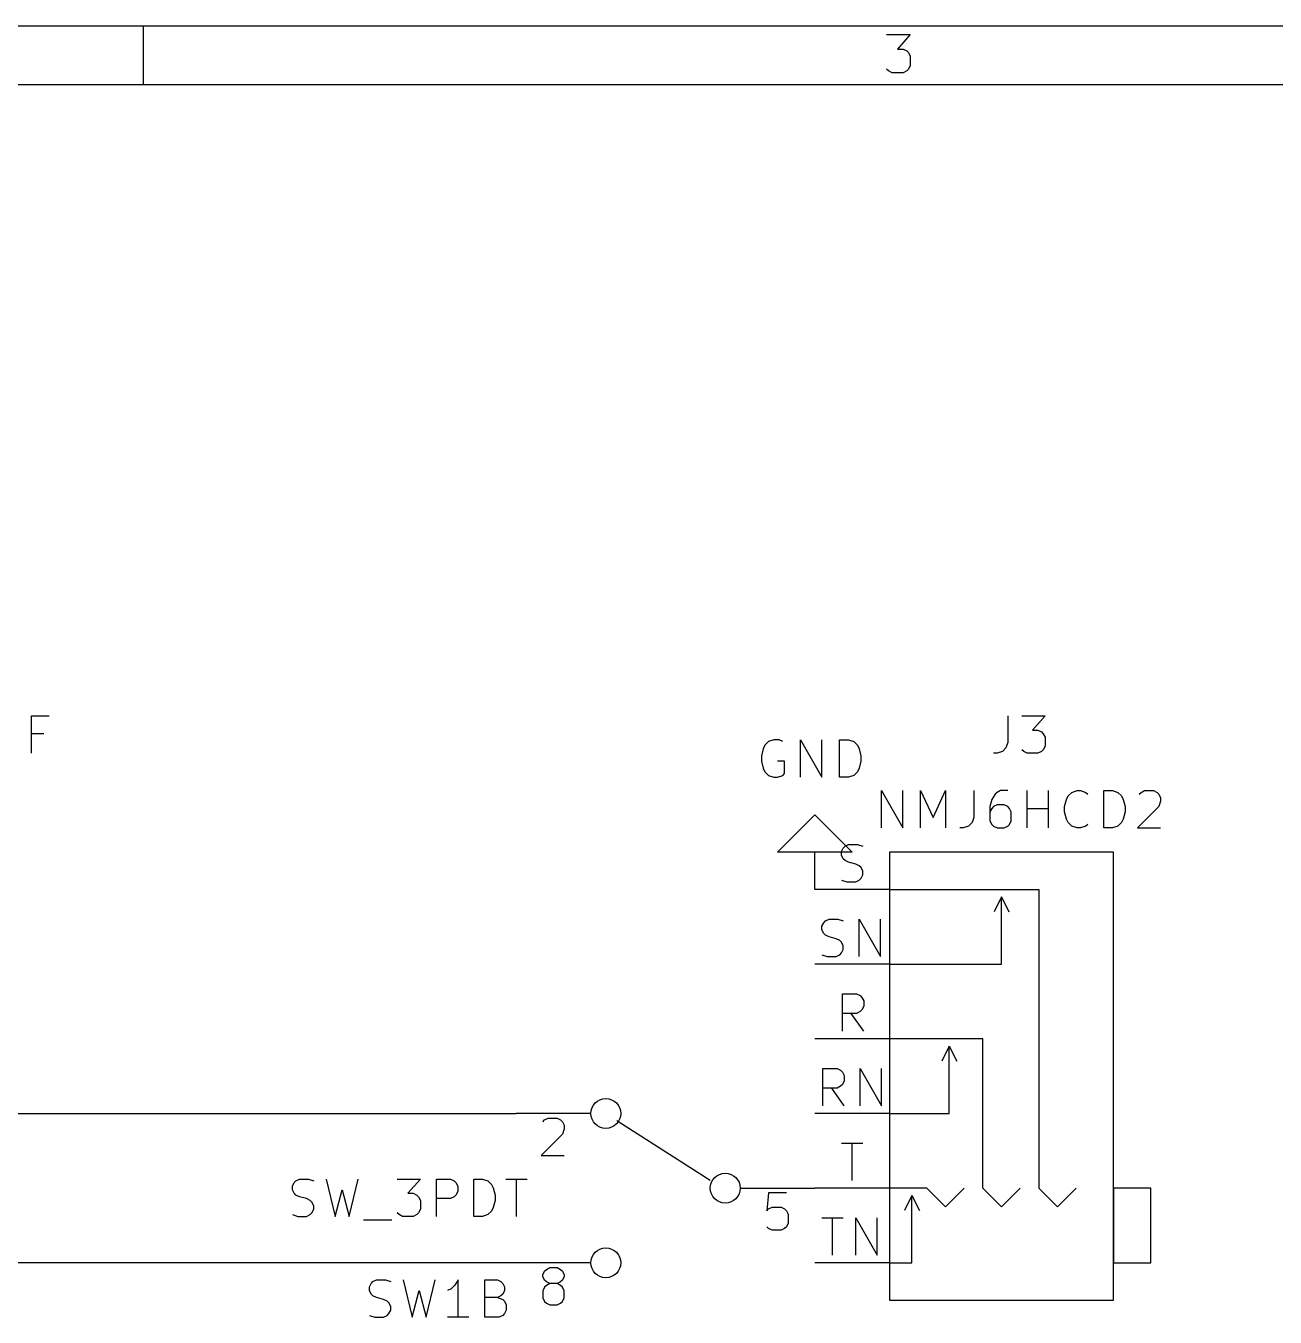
# Model space of a CAD drawing. Extents: x 0.4 to 11.3, y -7.9 to -0.4.
# Drawn here: x 4.173 to 5.847, y -2.123 to -0.394 of the extents above; entities that cross this region are included whole.
import ezdxf

# ---------------------------------------------------------------- set-up
doc = ezdxf.new("R2010")
doc.units = 0
doc.header["$MEASUREMENT"] = 0
for name, color, linetype in [('CYAN2', 4, 'CONTINUOUS'), ('GREEN3', 91, 'CONTINUOUS'), ('LYELLOW', 51, 'CONTINUOUS'), ('RED2', 1, 'CONTINUOUS'), ('RED3', 11, 'CONTINUOUS')]:
    doc.layers.add(name, color=color, linetype=linetype)

msp = doc.modelspace()

# ---------------------------------------------------------------- linework, layer by layer
at = {"layer": 'CYAN2', "linetype": 'CONTINUOUS'}
for p, q in [((4.18081, -1.3678), (4.18081, -1.3178)), ((4.18081, -1.3178), (4.20462, -1.3178)), ((5.48833, -1.3178), (5.48833, -1.35352)), ((5.48833, -1.3178), (5.48833, -1.35352)), ((5.50738, -1.3178), (5.53833, -1.3178)), ((5.50738, -1.3178), (5.53833, -1.3178)), ((5.53833, -1.3178), (5.52166, -1.33685)), ((5.53833, -1.3178), (5.52166, -1.33685)), ((4.19748, -1.34161), (4.18081, -1.34161)), ((5.52166, -1.33685), (5.52881, -1.33685)), ((5.52166, -1.33685), (5.52881, -1.33685)), ((5.52881, -1.33685), (5.53357, -1.33923)), ((5.52881, -1.33685), (5.53357, -1.33923)), ((5.53357, -1.33923), (5.53595, -1.34161)), ((5.53357, -1.33923), (5.53595, -1.34161)), ((5.53595, -1.34161), (5.53833, -1.34637)), ((5.53595, -1.34161), (5.53833, -1.34637)), ((5.53833, -1.34637), (5.53833, -1.35828)), ((5.53833, -1.34637), (5.53833, -1.35828)), ((5.16071, -1.36171), (5.15833, -1.37123)), ((5.16071, -1.36171), (5.15833, -1.37123)), ((5.16309, -1.35695), (5.16071, -1.36171)), ((5.16309, -1.35695), (5.16071, -1.36171)), ((5.16785, -1.35219), (5.16309, -1.35695)), ((5.16785, -1.35219), (5.16309, -1.35695)), ((5.175, -1.3498), (5.16785, -1.35219)), ((5.175, -1.3498), (5.16785, -1.35219)), ((5.18214, -1.3498), (5.175, -1.3498)), ((5.18214, -1.3498), (5.175, -1.3498)), ((5.1869, -1.35219), (5.18214, -1.3498)), ((5.1869, -1.35219), (5.18214, -1.3498)), ((5.21071, -1.3998), (5.21071, -1.3498)), ((5.21071, -1.3498), (5.23928, -1.3998)), ((5.21071, -1.3998), (5.21071, -1.3498)), ((5.21071, -1.3498), (5.23928, -1.3998)), ((5.23928, -1.3998), (5.23928, -1.3498)), ((5.23928, -1.3998), (5.23928, -1.3498)), ((5.26309, -1.3998), (5.26309, -1.3498)), ((5.26309, -1.3498), (5.275, -1.3498)), ((5.26309, -1.3998), (5.26309, -1.3498)), ((5.26309, -1.3498), (5.275, -1.3498)), ((5.275, -1.3498), (5.28214, -1.35219)), ((5.275, -1.3498), (5.28214, -1.35219)), ((5.28214, -1.35219), (5.2869, -1.35695)), ((5.28214, -1.35219), (5.2869, -1.35695)), ((5.2869, -1.35695), (5.28928, -1.36171)), ((5.2869, -1.35695), (5.28928, -1.36171)), ((5.28928, -1.36171), (5.29166, -1.37123)), ((5.28928, -1.36171), (5.29166, -1.37123)), ((5.48119, -1.36543), (5.47404, -1.3678)), ((5.48119, -1.36543), (5.47404, -1.3678)), ((5.48595, -1.36066), (5.48119, -1.36543)), ((5.48595, -1.36066), (5.48119, -1.36543)), ((5.48833, -1.35352), (5.48595, -1.36066)), ((5.48833, -1.35352), (5.48595, -1.36066)), ((5.50976, -1.36543), (5.50738, -1.36304)), ((5.50976, -1.36543), (5.50738, -1.36304)), ((5.51452, -1.3678), (5.50976, -1.36543)), ((5.51452, -1.3678), (5.50976, -1.36543)), ((5.53357, -1.36543), (5.52881, -1.3678)), ((5.53357, -1.36543), (5.52881, -1.3678)), ((5.53595, -1.36304), (5.53357, -1.36543)), ((5.53595, -1.36304), (5.53357, -1.36543)), ((5.53833, -1.35828), (5.53595, -1.36304)), ((5.53833, -1.35828), (5.53595, -1.36304)), ((5.15833, -1.37123), (5.15833, -1.37837)), ((5.15833, -1.37123), (5.15833, -1.37837)), ((5.15833, -1.37837), (5.16071, -1.3879)), ((5.15833, -1.37837), (5.16071, -1.3879)), ((5.18928, -1.37837), (5.17976, -1.37837)), ((5.18928, -1.37837), (5.17976, -1.37837)), ((5.18928, -1.39504), (5.18928, -1.37837)), ((5.18928, -1.39504), (5.18928, -1.37837)), ((5.29166, -1.37837), (5.28928, -1.3879)), ((5.29166, -1.37837), (5.28928, -1.3879)), ((5.29166, -1.37123), (5.29166, -1.37837)), ((5.29166, -1.37123), (5.29166, -1.37837)), ((5.47404, -1.3678), (5.46928, -1.3678)), ((5.47404, -1.3678), (5.46928, -1.3678)), ((5.52881, -1.3678), (5.51452, -1.3678)), ((5.52881, -1.3678), (5.51452, -1.3678)), ((5.16071, -1.3879), (5.16309, -1.39266)), ((5.16071, -1.3879), (5.16309, -1.39266)), ((5.16309, -1.39266), (5.16785, -1.39743)), ((5.16309, -1.39266), (5.16785, -1.39743)), ((5.16785, -1.39743), (5.175, -1.3998)), ((5.16785, -1.39743), (5.175, -1.3998)), ((5.175, -1.3998), (5.17976, -1.3998)), ((5.175, -1.3998), (5.17976, -1.3998)), ((5.17976, -1.3998), (5.1869, -1.39743)), ((5.17976, -1.3998), (5.1869, -1.39743)), ((5.1869, -1.39743), (5.18928, -1.39504)), ((5.1869, -1.39743), (5.18928, -1.39504)), ((5.275, -1.3998), (5.26309, -1.3998)), ((5.275, -1.3998), (5.26309, -1.3998)), ((5.28214, -1.39743), (5.275, -1.3998)), ((5.28214, -1.39743), (5.275, -1.3998)), ((5.2869, -1.39266), (5.28214, -1.39743)), ((5.2869, -1.39266), (5.28214, -1.39743)), ((5.28928, -1.3879), (5.2869, -1.39266)), ((5.28928, -1.3879), (5.2869, -1.39266)), ((5.31928, -1.4678), (5.31928, -1.4178)), ((5.31928, -1.4178), (5.34785, -1.4678)), ((5.31928, -1.4678), (5.31928, -1.4178)), ((5.31928, -1.4178), (5.34785, -1.4678)), ((5.34785, -1.4678), (5.34785, -1.4178)), ((5.34785, -1.4678), (5.34785, -1.4178)), ((5.37167, -1.4678), (5.37167, -1.4178)), ((5.37167, -1.4178), (5.38833, -1.45352)), ((5.37167, -1.4678), (5.37167, -1.4178)), ((5.37167, -1.4178), (5.38833, -1.45352)), ((5.38833, -1.45352), (5.405, -1.4178)), ((5.38833, -1.45352), (5.405, -1.4178)), ((5.405, -1.4178), (5.405, -1.4678)), ((5.405, -1.4178), (5.405, -1.4678)), ((5.44309, -1.4178), (5.44309, -1.45352)), ((5.44309, -1.4178), (5.44309, -1.45352)), ((5.47881, -1.4178), (5.47405, -1.42019)), ((5.47881, -1.4178), (5.47405, -1.42019)), ((5.48833, -1.4178), (5.47881, -1.4178)), ((5.48833, -1.4178), (5.47881, -1.4178)), ((5.51452, -1.4678), (5.51452, -1.4178)), ((5.51452, -1.4678), (5.51452, -1.4178)), ((5.54309, -1.4678), (5.54309, -1.4178)), ((5.54309, -1.4678), (5.54309, -1.4178)), ((5.57405, -1.42019), (5.58119, -1.4178)), ((5.57405, -1.42019), (5.58119, -1.4178)), ((5.58119, -1.4178), (5.58595, -1.4178)), ((5.58119, -1.4178), (5.58595, -1.4178)), ((5.58595, -1.4178), (5.59309, -1.42019)), ((5.58595, -1.4178), (5.59309, -1.42019)), ((5.6169, -1.4678), (5.6169, -1.4178)), ((5.6169, -1.4178), (5.62881, -1.4178)), ((5.6169, -1.4678), (5.6169, -1.4178)), ((5.6169, -1.4178), (5.62881, -1.4178)), ((5.62881, -1.4178), (5.63595, -1.42019)), ((5.62881, -1.4178), (5.63595, -1.42019)), ((5.6669, -1.42019), (5.67167, -1.4178)), ((5.6669, -1.42019), (5.67167, -1.4178)), ((5.67167, -1.4178), (5.68357, -1.4178)), ((5.67167, -1.4178), (5.68357, -1.4178)), ((5.68357, -1.4178), (5.68833, -1.42019)), ((5.68357, -1.4178), (5.68833, -1.42019)), ((5.4669, -1.42971), (5.46452, -1.43923)), ((5.4669, -1.42971), (5.46452, -1.43923)), ((5.47167, -1.42257), (5.4669, -1.42971)), ((5.47167, -1.42257), (5.4669, -1.42971)), ((5.47405, -1.42019), (5.47167, -1.42257)), ((5.47405, -1.42019), (5.47167, -1.42257)), ((5.56452, -1.43923), (5.5669, -1.42971)), ((5.56452, -1.43923), (5.5669, -1.42971)), ((5.5669, -1.42971), (5.56928, -1.42495)), ((5.5669, -1.42971), (5.56928, -1.42495)), ((5.56928, -1.42495), (5.57405, -1.42019)), ((5.56928, -1.42495), (5.57405, -1.42019)), ((5.59309, -1.42019), (5.59547, -1.42257)), ((5.59309, -1.42019), (5.59547, -1.42257)), ((5.63595, -1.42019), (5.64071, -1.42495)), ((5.63595, -1.42019), (5.64071, -1.42495)), ((5.64071, -1.42495), (5.64309, -1.42971)), ((5.64071, -1.42495), (5.64309, -1.42971)), ((5.64309, -1.42971), (5.64547, -1.43923)), ((5.64309, -1.42971), (5.64547, -1.43923)), ((5.66452, -1.42257), (5.6669, -1.42019)), ((5.66452, -1.42257), (5.6669, -1.42019)), ((5.68833, -1.42019), (5.69071, -1.42257)), ((5.68833, -1.42019), (5.69071, -1.42257)), ((5.69071, -1.42257), (5.69309, -1.42733)), ((5.69071, -1.42257), (5.69309, -1.42733)), ((5.69309, -1.43209), (5.69071, -1.43923)), ((5.69309, -1.43209), (5.69071, -1.43923)), ((5.69309, -1.42733), (5.69309, -1.43209)), ((5.69309, -1.42733), (5.69309, -1.43209)), ((5.46452, -1.43923), (5.46452, -1.45828)), ((5.46452, -1.43923), (5.46452, -1.45828)), ((5.4669, -1.44161), (5.46452, -1.44637)), ((5.4669, -1.44161), (5.46452, -1.44637)), ((5.46928, -1.43923), (5.4669, -1.44161)), ((5.46928, -1.43923), (5.4669, -1.44161)), ((5.47405, -1.43685), (5.46928, -1.43923)), ((5.47405, -1.43685), (5.46928, -1.43923)), ((5.48357, -1.43685), (5.47405, -1.43685)), ((5.48357, -1.43685), (5.47405, -1.43685)), ((5.48833, -1.43923), (5.48357, -1.43685)), ((5.48833, -1.43923), (5.48357, -1.43685)), ((5.49071, -1.44161), (5.48833, -1.43923)), ((5.49071, -1.44161), (5.48833, -1.43923)), ((5.49309, -1.44637), (5.49071, -1.44161)), ((5.49309, -1.44637), (5.49071, -1.44161)), ((5.49309, -1.45828), (5.49309, -1.44637)), ((5.49309, -1.45828), (5.49309, -1.44637)), ((5.51452, -1.44161), (5.54309, -1.44161)), ((5.51452, -1.44161), (5.54309, -1.44161)), ((5.56452, -1.44637), (5.56452, -1.43923)), ((5.56452, -1.44637), (5.56452, -1.43923)), ((5.5669, -1.4559), (5.56452, -1.44637)), ((5.5669, -1.4559), (5.56452, -1.44637)), ((5.64547, -1.44637), (5.64309, -1.4559)), ((5.64547, -1.44637), (5.64309, -1.4559)), ((5.64547, -1.43923), (5.64547, -1.44637)), ((5.64547, -1.43923), (5.64547, -1.44637)), ((5.69071, -1.43923), (5.66214, -1.4678)), ((5.69071, -1.43923), (5.66214, -1.4678)), ((5.42881, -1.4678), (5.42405, -1.4678)), ((5.42881, -1.4678), (5.42405, -1.4678)), ((5.43595, -1.46543), (5.42881, -1.4678)), ((5.43595, -1.46543), (5.42881, -1.4678)), ((5.44071, -1.46066), (5.43595, -1.46543)), ((5.44071, -1.46066), (5.43595, -1.46543)), ((5.44309, -1.45352), (5.44071, -1.46066)), ((5.44309, -1.45352), (5.44071, -1.46066)), ((5.46452, -1.45828), (5.4669, -1.46304)), ((5.46452, -1.45828), (5.4669, -1.46304)), ((5.4669, -1.46304), (5.46928, -1.46543)), ((5.4669, -1.46304), (5.46928, -1.46543)), ((5.46928, -1.46543), (5.47405, -1.4678)), ((5.46928, -1.46543), (5.47405, -1.4678)), ((5.47405, -1.4678), (5.48357, -1.4678)), ((5.47405, -1.4678), (5.48357, -1.4678)), ((5.48357, -1.4678), (5.48833, -1.46543)), ((5.48357, -1.4678), (5.48833, -1.46543)), ((5.48833, -1.46543), (5.49071, -1.46304)), ((5.48833, -1.46543), (5.49071, -1.46304)), ((5.49071, -1.46304), (5.49309, -1.45828)), ((5.49071, -1.46304), (5.49309, -1.45828)), ((5.56928, -1.46066), (5.5669, -1.4559)), ((5.56928, -1.46066), (5.5669, -1.4559)), ((5.57405, -1.46543), (5.56928, -1.46066)), ((5.57405, -1.46543), (5.56928, -1.46066)), ((5.58119, -1.4678), (5.57405, -1.46543)), ((5.58119, -1.4678), (5.57405, -1.46543)), ((5.58595, -1.4678), (5.58119, -1.4678)), ((5.58595, -1.4678), (5.58119, -1.4678)), ((5.59309, -1.46543), (5.58595, -1.4678)), ((5.59309, -1.46543), (5.58595, -1.4678)), ((5.59547, -1.46304), (5.59309, -1.46543)), ((5.59547, -1.46304), (5.59309, -1.46543)), ((5.62881, -1.4678), (5.6169, -1.4678)), ((5.62881, -1.4678), (5.6169, -1.4678)), ((5.63595, -1.46543), (5.62881, -1.4678)), ((5.63595, -1.46543), (5.62881, -1.4678)), ((5.64071, -1.46066), (5.63595, -1.46543)), ((5.64071, -1.46066), (5.63595, -1.46543)), ((5.64309, -1.4559), (5.64071, -1.46066)), ((5.64309, -1.4559), (5.64071, -1.46066)), ((5.66214, -1.4678), (5.69309, -1.4678)), ((5.66214, -1.4678), (5.69309, -1.4678)), ((4.53024, -1.94733), (4.53262, -1.94257)), ((4.53024, -1.94733), (4.53262, -1.94257)), ((4.53024, -1.95209), (4.53024, -1.94733)), ((4.53024, -1.95209), (4.53024, -1.94733)), ((4.53262, -1.95685), (4.53024, -1.95209)), ((4.53262, -1.95685), (4.53024, -1.95209)), ((4.53262, -1.94257), (4.535, -1.94019)), ((4.53262, -1.94257), (4.535, -1.94019)), ((4.535, -1.94019), (4.53976, -1.9378)), ((4.535, -1.94019), (4.53976, -1.9378)), ((4.53976, -1.9378), (4.55167, -1.9378)), ((4.53976, -1.9378), (4.55167, -1.9378)), ((4.55167, -1.9378), (4.55881, -1.94019)), ((4.55167, -1.9378), (4.55881, -1.94019)), ((4.57548, -1.9378), (4.58738, -1.9878)), ((4.57548, -1.9378), (4.58738, -1.9878)), ((4.58738, -1.9878), (4.59691, -1.95209)), ((4.58738, -1.9878), (4.59691, -1.95209)), ((4.59691, -1.95209), (4.60643, -1.9878)), ((4.59691, -1.95209), (4.60643, -1.9878)), ((4.60643, -1.9878), (4.61833, -1.9378)), ((4.60643, -1.9878), (4.61833, -1.9378)), ((4.67071, -1.9378), (4.70167, -1.9378)), ((4.67071, -1.9378), (4.70167, -1.9378)), ((4.70167, -1.9378), (4.685, -1.95685)), ((4.70167, -1.9378), (4.685, -1.95685)), ((4.72309, -1.9878), (4.72309, -1.9378)), ((4.72309, -1.9378), (4.74214, -1.9378)), ((4.72309, -1.9878), (4.72309, -1.9378)), ((4.72309, -1.9378), (4.74214, -1.9378)), ((4.74214, -1.9378), (4.7469, -1.94019)), ((4.74214, -1.9378), (4.7469, -1.94019)), ((4.7469, -1.94019), (4.74928, -1.94257)), ((4.7469, -1.94019), (4.74928, -1.94257)), ((4.74928, -1.94257), (4.75166, -1.94733)), ((4.74928, -1.94257), (4.75166, -1.94733)), ((4.75166, -1.94733), (4.75166, -1.95447)), ((4.75166, -1.94733), (4.75166, -1.95447)), ((4.77309, -1.9878), (4.77309, -1.9378)), ((4.77309, -1.9378), (4.785, -1.9378)), ((4.77309, -1.9878), (4.77309, -1.9378)), ((4.77309, -1.9378), (4.785, -1.9378)), ((4.785, -1.9378), (4.79214, -1.94019)), ((4.785, -1.9378), (4.79214, -1.94019)), ((4.79214, -1.94019), (4.7969, -1.94495)), ((4.79214, -1.94019), (4.7969, -1.94495)), ((4.7969, -1.94495), (4.79928, -1.94971)), ((4.7969, -1.94495), (4.79928, -1.94971)), ((4.79928, -1.94971), (4.80166, -1.95923)), ((4.79928, -1.94971), (4.80166, -1.95923)), ((4.81595, -1.9378), (4.84452, -1.9378)), ((4.81595, -1.9378), (4.84452, -1.9378)), ((4.83024, -1.9878), (4.83024, -1.9378)), ((4.83024, -1.9878), (4.83024, -1.9378)), ((4.535, -1.95923), (4.53262, -1.95685)), ((4.535, -1.95923), (4.53262, -1.95685)), ((4.53976, -1.96161), (4.535, -1.95923)), ((4.53976, -1.96161), (4.535, -1.95923)), ((4.54929, -1.964), (4.53976, -1.96161)), ((4.54929, -1.964), (4.53976, -1.96161)), ((4.55405, -1.96637), (4.54929, -1.964)), ((4.55405, -1.96637), (4.54929, -1.964)), ((4.55643, -1.96876), (4.55405, -1.96637)), ((4.55643, -1.96876), (4.55405, -1.96637)), ((4.55881, -1.97352), (4.55643, -1.96876)), ((4.55881, -1.97352), (4.55643, -1.96876)), ((4.685, -1.95685), (4.69214, -1.95685)), ((4.685, -1.95685), (4.69214, -1.95685)), ((4.69214, -1.95685), (4.6969, -1.95923)), ((4.69214, -1.95685), (4.6969, -1.95923)), ((4.6969, -1.95923), (4.69928, -1.96161)), ((4.6969, -1.95923), (4.69928, -1.96161)), ((4.69928, -1.96161), (4.70167, -1.96637)), ((4.69928, -1.96161), (4.70167, -1.96637)), ((4.70167, -1.96637), (4.70167, -1.97828)), ((4.70167, -1.96637), (4.70167, -1.97828)), ((4.74214, -1.964), (4.72309, -1.964)), ((4.74214, -1.964), (4.72309, -1.964)), ((4.7469, -1.96161), (4.74214, -1.964)), ((4.7469, -1.96161), (4.74214, -1.964)), ((4.74928, -1.95923), (4.7469, -1.96161)), ((4.74928, -1.95923), (4.7469, -1.96161)), ((4.75166, -1.95447), (4.74928, -1.95923)), ((4.75166, -1.95447), (4.74928, -1.95923)), ((4.80166, -1.96637), (4.79928, -1.9759)), ((4.80166, -1.96637), (4.79928, -1.9759)), ((4.80166, -1.95923), (4.80166, -1.96637)), ((4.80166, -1.95923), (4.80166, -1.96637)), ((4.53024, -1.98543), (4.53738, -1.9878)), ((4.53024, -1.98543), (4.53738, -1.9878)), ((4.53738, -1.9878), (4.54929, -1.9878)), ((4.53738, -1.9878), (4.54929, -1.9878)), ((4.54929, -1.9878), (4.55405, -1.98543)), ((4.54929, -1.9878), (4.55405, -1.98543)), ((4.55405, -1.98543), (4.55643, -1.98304)), ((4.55405, -1.98543), (4.55643, -1.98304)), ((4.55643, -1.98304), (4.55881, -1.97828)), ((4.55643, -1.98304), (4.55881, -1.97828)), ((4.55881, -1.97828), (4.55881, -1.97352)), ((4.55881, -1.97828), (4.55881, -1.97352)), ((4.67309, -1.98543), (4.67071, -1.98304)), ((4.67309, -1.98543), (4.67071, -1.98304)), ((4.67785, -1.9878), (4.67309, -1.98543)), ((4.67785, -1.9878), (4.67309, -1.98543)), ((4.69214, -1.9878), (4.67785, -1.9878)), ((4.69214, -1.9878), (4.67785, -1.9878)), ((4.6969, -1.98543), (4.69214, -1.9878)), ((4.6969, -1.98543), (4.69214, -1.9878)), ((4.69928, -1.98304), (4.6969, -1.98543)), ((4.69928, -1.98304), (4.6969, -1.98543)), ((4.70167, -1.97828), (4.69928, -1.98304)), ((4.70167, -1.97828), (4.69928, -1.98304)), ((4.785, -1.9878), (4.77309, -1.9878)), ((4.785, -1.9878), (4.77309, -1.9878)), ((4.79214, -1.98543), (4.785, -1.9878)), ((4.79214, -1.98543), (4.785, -1.9878)), ((4.7969, -1.98066), (4.79214, -1.98543)), ((4.7969, -1.98066), (4.79214, -1.98543)), ((4.79928, -1.9759), (4.7969, -1.98066)), ((4.79928, -1.9759), (4.7969, -1.98066)), ((4.62548, -1.99257), (4.66357, -1.99257)), ((4.62548, -1.99257), (4.66357, -1.99257)), ((4.63809, -2.07519), (4.64286, -2.0728)), ((4.63809, -2.07519), (4.64286, -2.0728)), ((4.64286, -2.0728), (4.65476, -2.0728)), ((4.64286, -2.0728), (4.65476, -2.0728)), ((4.65476, -2.0728), (4.66191, -2.07519)), ((4.65476, -2.0728), (4.66191, -2.07519)), ((4.67857, -2.0728), (4.69048, -2.1228)), ((4.67857, -2.0728), (4.69048, -2.1228)), ((4.70952, -2.1228), (4.72143, -2.0728)), ((4.70952, -2.1228), (4.72143, -2.0728)), ((4.75238, -2.0728), (4.74762, -2.07995)), ((4.75238, -2.0728), (4.74762, -2.07995)), ((4.75238, -2.1228), (4.75238, -2.0728)), ((4.75238, -2.1228), (4.75238, -2.0728)), ((4.78809, -2.1228), (4.78809, -2.0728)), ((4.78809, -2.0728), (4.80476, -2.0728)), ((4.78809, -2.1228), (4.78809, -2.0728)), ((4.78809, -2.0728), (4.80476, -2.0728)), ((4.80476, -2.0728), (4.80952, -2.07519)), ((4.80476, -2.0728), (4.80952, -2.07519)), ((4.63333, -2.08233), (4.63571, -2.07757)), ((4.63333, -2.08233), (4.63571, -2.07757)), ((4.63333, -2.08709), (4.63333, -2.08233)), ((4.63333, -2.08709), (4.63333, -2.08233)), ((4.63571, -2.09185), (4.63333, -2.08709)), ((4.63571, -2.09185), (4.63333, -2.08709)), ((4.63571, -2.07757), (4.63809, -2.07519)), ((4.63571, -2.07757), (4.63809, -2.07519)), ((4.63809, -2.09423), (4.63571, -2.09185)), ((4.63809, -2.09423), (4.63571, -2.09185)), ((4.69048, -2.1228), (4.7, -2.08709)), ((4.69048, -2.1228), (4.7, -2.08709)), ((4.7, -2.08709), (4.70952, -2.1228)), ((4.7, -2.08709), (4.70952, -2.1228)), ((4.74285, -2.08471), (4.73809, -2.08709)), ((4.74285, -2.08471), (4.73809, -2.08709)), ((4.74762, -2.07995), (4.74285, -2.08471)), ((4.74762, -2.07995), (4.74285, -2.08471)), ((4.80952, -2.07519), (4.8119, -2.07757)), ((4.80952, -2.07519), (4.8119, -2.07757)), ((4.8119, -2.09185), (4.80952, -2.09423)), ((4.8119, -2.09185), (4.80952, -2.09423)), ((4.8119, -2.07757), (4.81428, -2.08233)), ((4.8119, -2.07757), (4.81428, -2.08233)), ((4.81428, -2.08709), (4.8119, -2.09185)), ((4.81428, -2.08709), (4.8119, -2.09185)), ((4.81428, -2.08233), (4.81428, -2.08709)), ((4.81428, -2.08233), (4.81428, -2.08709)), ((4.64286, -2.09661), (4.63809, -2.09423)), ((4.64286, -2.09661), (4.63809, -2.09423)), ((4.65238, -2.099), (4.64286, -2.09661)), ((4.65238, -2.099), (4.64286, -2.09661)), ((4.65714, -2.10137), (4.65238, -2.099)), ((4.65714, -2.10137), (4.65238, -2.099)), ((4.65952, -2.10376), (4.65714, -2.10137)), ((4.65952, -2.10376), (4.65714, -2.10137)), ((4.66191, -2.10852), (4.65952, -2.10376)), ((4.66191, -2.10852), (4.65952, -2.10376)), ((4.66191, -2.11328), (4.66191, -2.10852)), ((4.66191, -2.11328), (4.66191, -2.10852)), ((4.80476, -2.09661), (4.78809, -2.09661)), ((4.80476, -2.09661), (4.78809, -2.09661)), ((4.80952, -2.09423), (4.80476, -2.09661)), ((4.80952, -2.09423), (4.80476, -2.09661)), ((4.80476, -2.09661), (4.8119, -2.099)), ((4.80476, -2.09661), (4.8119, -2.099)), ((4.8119, -2.099), (4.81428, -2.10137)), ((4.8119, -2.099), (4.81428, -2.10137)), ((4.81428, -2.10137), (4.81666, -2.10614)), ((4.81428, -2.10137), (4.81666, -2.10614)), ((4.81666, -2.10614), (4.81666, -2.11328)), ((4.81666, -2.10614), (4.81666, -2.11328)), ((4.63333, -2.12043), (4.64048, -2.1228)), ((4.63333, -2.12043), (4.64048, -2.1228)), ((4.64048, -2.1228), (4.65238, -2.1228)), ((4.64048, -2.1228), (4.65238, -2.1228)), ((4.65238, -2.1228), (4.65714, -2.12043)), ((4.65238, -2.1228), (4.65714, -2.12043)), ((4.65714, -2.12043), (4.65952, -2.11804)), ((4.65714, -2.12043), (4.65952, -2.11804)), ((4.65952, -2.11804), (4.66191, -2.11328)), ((4.65952, -2.11804), (4.66191, -2.11328)), ((4.76667, -2.1228), (4.73809, -2.1228)), ((4.76667, -2.1228), (4.73809, -2.1228)), ((4.80714, -2.1228), (4.78809, -2.1228)), ((4.80714, -2.1228), (4.78809, -2.1228)), ((4.8119, -2.12043), (4.80714, -2.1228)), ((4.8119, -2.12043), (4.80714, -2.1228)), ((4.81428, -2.11804), (4.8119, -2.12043)), ((4.81428, -2.11804), (4.8119, -2.12043)), ((4.81666, -2.11328), (4.81428, -2.11804)), ((4.81666, -2.11328), (4.81428, -2.11804))]:
    msp.add_line(p, q, dxfattribs=at)
at = {"layer": 'GREEN3', "linetype": 'CONTINUOUS'}
for p, q in [((3.15, -1.85), (4.83, -1.85)), ((4.83, -2.05), (4, -2.05))]:
    msp.add_line(p, q, dxfattribs=at)
at = {"layer": 'LYELLOW', "linetype": 'CONTINUOUS'}
for p, q in [((5.33, -1.5), (5.33, -2.1)), ((5.63, -1.5), (5.33, -1.5)), ((5.63, -2.1), (5.63, -1.5)), ((5.33, -2.1), (5.63, -2.1))]:
    msp.add_line(p, q, dxfattribs=at)
at = {"layer": 'RED2', "linetype": 'CONTINUOUS'}
for p, q in [((0.3937, -0.3937), (11.2993, -0.3937)), ((4.33071, -0.47244), (4.33071, -0.3937)), ((5.32615, -0.40526), (5.35783, -0.40526)), ((5.35783, -0.40526), (5.34078, -0.42476)), ((5.34078, -0.42476), (5.34809, -0.42476)), ((5.34809, -0.42476), (5.35296, -0.4272)), ((5.35296, -0.4272), (5.3554, -0.42963)), ((5.3554, -0.42963), (5.35783, -0.43451)), ((5.35783, -0.44669), (5.3554, -0.45157)), ((5.35783, -0.43451), (5.35783, -0.44669)), ((5.32859, -0.45401), (5.32615, -0.45157)), ((5.33346, -0.45644), (5.32859, -0.45401)), ((5.34809, -0.45644), (5.33346, -0.45644)), ((5.35296, -0.45401), (5.34809, -0.45644)), ((5.3554, -0.45157), (5.35296, -0.45401)), ((0.47244, -0.47244), (11.2206, -0.47244)), ((5.18, -1.5), (5.23, -1.45)), ((5.23, -1.45), (5.28, -1.5)), ((5.23, -1.5), (5.18, -1.5)), ((5.23, -1.55), (5.23, -1.5)), ((5.28, -1.5), (5.23, -1.5)), ((5.33, -1.5), (5.33, -2.1)), ((5.63, -1.5), (5.33, -1.5)), ((5.63, -2.1), (5.63, -1.5)), ((5.33, -1.55), (5.23, -1.55)), ((5.33, -1.55), (5.23, -1.55)), ((5.33, -1.55), (5.53, -1.55)), ((5.53, -1.55), (5.53, -1.95)), ((5.48, -1.56), (5.47, -1.58)), ((5.48, -1.65), (5.48, -1.56)), ((5.48, -1.56), (5.49, -1.58)), ((5.33, -1.65), (5.23, -1.65)), ((5.33, -1.65), (5.23, -1.65)), ((5.33, -1.65), (5.48, -1.65)), ((5.33, -1.75), (5.23, -1.75)), ((5.33, -1.75), (5.23, -1.75)), ((5.455, -1.75), (5.33, -1.75)), ((5.41, -1.76), (5.4, -1.78)), ((5.41, -1.85), (5.41, -1.76)), ((5.41, -1.76), (5.42, -1.78)), ((5.455, -1.95), (5.455, -1.75)), ((4.93, -1.85), (4.83, -1.85)), ((4.93, -1.85), (4.83, -1.85)), ((5.33, -1.85), (5.23, -1.85)), ((5.33, -1.85), (5.23, -1.85)), ((5.33, -1.85), (5.41, -1.85)), ((5.09, -1.94), (4.965, -1.86)), ((5.13, -1.95), (5.23, -1.95)), ((5.13, -1.95), (5.23, -1.95)), ((5.33, -1.95), (5.23, -1.95)), ((5.33, -1.95), (5.23, -1.95)), ((5.38, -1.95), (5.33, -1.95)), ((5.405, -1.975), (5.38, -1.95)), ((5.43, -1.95), (5.405, -1.975)), ((5.48, -1.975), (5.455, -1.95)), ((5.505, -1.95), (5.48, -1.975)), ((5.53, -1.95), (5.555, -1.975)), ((5.555, -1.975), (5.58, -1.95)), ((5.63, -1.95), (5.63, -2.05)), ((5.68, -1.95), (5.63, -1.95)), ((5.68, -2.05), (5.68, -1.95)), ((5.36, -1.96), (5.35, -1.98)), ((5.36, -2.05), (5.36, -1.96)), ((5.36, -1.96), (5.37, -1.98)), ((4.93, -2.05), (4.83, -2.05)), ((4.93, -2.05), (4.83, -2.05)), ((5.33, -2.05), (5.23, -2.05)), ((5.33, -2.05), (5.23, -2.05)), ((5.33, -2.05), (5.36, -2.05)), ((5.63, -2.05), (5.68, -2.05)), ((5.33, -2.1), (5.63, -2.1))]:
    msp.add_line(p, q, dxfattribs=at)
at = {"layer": 'RED2'}
for centre in [(4.95, -1.85), (5.11, -1.95), (4.95, -2.05)]:
    msp.add_circle(centre, 0.02, dxfattribs=at)
at = {"layer": 'RED3', "linetype": 'CONTINUOUS'}
for p, q in [((5.26572, -1.4994), (5.26809, -1.49464)), ((5.26572, -1.4994), (5.26809, -1.49464)), ((5.26572, -1.50417), (5.26572, -1.4994)), ((5.26572, -1.50417), (5.26572, -1.4994)), ((5.26809, -1.50893), (5.26572, -1.50417)), ((5.26809, -1.50893), (5.26572, -1.50417)), ((5.26809, -1.49464), (5.27048, -1.49226)), ((5.26809, -1.49464), (5.27048, -1.49226)), ((5.27048, -1.49226), (5.27524, -1.48988)), ((5.27048, -1.49226), (5.27524, -1.48988)), ((5.27524, -1.48988), (5.28714, -1.48988)), ((5.27524, -1.48988), (5.28714, -1.48988)), ((5.28714, -1.48988), (5.29429, -1.49226)), ((5.28714, -1.48988), (5.29429, -1.49226)), ((5.27048, -1.51131), (5.26809, -1.50893)), ((5.27048, -1.51131), (5.26809, -1.50893)), ((5.27524, -1.51369), (5.27048, -1.51131)), ((5.27524, -1.51369), (5.27048, -1.51131)), ((5.28476, -1.51607), (5.27524, -1.51369)), ((5.28476, -1.51607), (5.27524, -1.51369)), ((5.28952, -1.51845), (5.28476, -1.51607)), ((5.28952, -1.51845), (5.28476, -1.51607)), ((5.29191, -1.52083), (5.28952, -1.51845)), ((5.29191, -1.52083), (5.28952, -1.51845)), ((5.29429, -1.52559), (5.29191, -1.52083)), ((5.29429, -1.52559), (5.29191, -1.52083)), ((5.26572, -1.5375), (5.27286, -1.53988)), ((5.26572, -1.5375), (5.27286, -1.53988)), ((5.28476, -1.53988), (5.28952, -1.5375)), ((5.28476, -1.53988), (5.28952, -1.5375)), ((5.28952, -1.5375), (5.29191, -1.53512)), ((5.28952, -1.5375), (5.29191, -1.53512)), ((5.29191, -1.53512), (5.29429, -1.53035)), ((5.29191, -1.53512), (5.29429, -1.53035)), ((5.29429, -1.53035), (5.29429, -1.52559)), ((5.29429, -1.53035), (5.29429, -1.52559)), ((5.27286, -1.53988), (5.28476, -1.53988)), ((5.27286, -1.53988), (5.28476, -1.53988)), ((5.24428, -1.59226), (5.24905, -1.58988)), ((5.24428, -1.59226), (5.24905, -1.58988)), ((5.24905, -1.58988), (5.26095, -1.58988)), ((5.24905, -1.58988), (5.26095, -1.58988)), ((5.26095, -1.58988), (5.26809, -1.59226)), ((5.26095, -1.58988), (5.26809, -1.59226)), ((5.28952, -1.63988), (5.28952, -1.58988)), ((5.28952, -1.58988), (5.31809, -1.63988)), ((5.28952, -1.63988), (5.28952, -1.58988)), ((5.28952, -1.58988), (5.31809, -1.63988)), ((5.31809, -1.63988), (5.31809, -1.58988)), ((5.31809, -1.63988), (5.31809, -1.58988)), ((5.23952, -1.5994), (5.2419, -1.59464)), ((5.23952, -1.5994), (5.2419, -1.59464)), ((5.23952, -1.60417), (5.23952, -1.5994)), ((5.23952, -1.60417), (5.23952, -1.5994)), ((5.2419, -1.60893), (5.23952, -1.60417)), ((5.2419, -1.60893), (5.23952, -1.60417)), ((5.2419, -1.59464), (5.24428, -1.59226)), ((5.2419, -1.59464), (5.24428, -1.59226)), ((5.24428, -1.61131), (5.2419, -1.60893)), ((5.24428, -1.61131), (5.2419, -1.60893)), ((5.24905, -1.61369), (5.24428, -1.61131)), ((5.24905, -1.61369), (5.24428, -1.61131)), ((5.25857, -1.61607), (5.24905, -1.61369)), ((5.25857, -1.61607), (5.24905, -1.61369)), ((5.26333, -1.61845), (5.25857, -1.61607)), ((5.26333, -1.61845), (5.25857, -1.61607)), ((5.26571, -1.62083), (5.26333, -1.61845)), ((5.26571, -1.62083), (5.26333, -1.61845)), ((5.26809, -1.62559), (5.26571, -1.62083)), ((5.26809, -1.62559), (5.26571, -1.62083)), ((5.23952, -1.6375), (5.24667, -1.63988)), ((5.23952, -1.6375), (5.24667, -1.63988)), ((5.24667, -1.63988), (5.25857, -1.63988)), ((5.24667, -1.63988), (5.25857, -1.63988)), ((5.25857, -1.63988), (5.26333, -1.6375)), ((5.25857, -1.63988), (5.26333, -1.6375)), ((5.26333, -1.6375), (5.26571, -1.63512)), ((5.26333, -1.6375), (5.26571, -1.63512)), ((5.26571, -1.63512), (5.26809, -1.63035)), ((5.26571, -1.63512), (5.26809, -1.63035)), ((5.26809, -1.63035), (5.26809, -1.62559)), ((5.26809, -1.63035), (5.26809, -1.62559)), ((5.2669, -1.73988), (5.2669, -1.68988)), ((5.2669, -1.68988), (5.28595, -1.68988)), ((5.2669, -1.73988), (5.2669, -1.68988)), ((5.2669, -1.68988), (5.28595, -1.68988)), ((5.28595, -1.68988), (5.29071, -1.69226)), ((5.28595, -1.68988), (5.29071, -1.69226)), ((5.29071, -1.69226), (5.29309, -1.69464)), ((5.29071, -1.69226), (5.29309, -1.69464)), ((5.29309, -1.71131), (5.29071, -1.71369)), ((5.29309, -1.71131), (5.29071, -1.71369)), ((5.29309, -1.69464), (5.29547, -1.6994)), ((5.29309, -1.69464), (5.29547, -1.6994)), ((5.29547, -1.70655), (5.29309, -1.71131)), ((5.29547, -1.70655), (5.29309, -1.71131)), ((5.29547, -1.6994), (5.29547, -1.70655)), ((5.29547, -1.6994), (5.29547, -1.70655)), ((5.28595, -1.71607), (5.2669, -1.71607)), ((5.28595, -1.71607), (5.2669, -1.71607)), ((5.29547, -1.73988), (5.27881, -1.71607)), ((5.29547, -1.73988), (5.27881, -1.71607)), ((5.29071, -1.71369), (5.28595, -1.71607)), ((5.29071, -1.71369), (5.28595, -1.71607)), ((5.24071, -1.83988), (5.24071, -1.78988)), ((5.24071, -1.78988), (5.25976, -1.78988)), ((5.24071, -1.83988), (5.24071, -1.78988)), ((5.24071, -1.78988), (5.25976, -1.78988)), ((5.25976, -1.78988), (5.26452, -1.79226)), ((5.25976, -1.78988), (5.26452, -1.79226)), ((5.26452, -1.79226), (5.26691, -1.79464)), ((5.26452, -1.79226), (5.26691, -1.79464)), ((5.26691, -1.79464), (5.26928, -1.7994)), ((5.26691, -1.79464), (5.26928, -1.7994)), ((5.29071, -1.83988), (5.29071, -1.78988)), ((5.29071, -1.78988), (5.31928, -1.83988)), ((5.29071, -1.83988), (5.29071, -1.78988)), ((5.29071, -1.78988), (5.31928, -1.83988)), ((5.31928, -1.83988), (5.31928, -1.78988)), ((5.31928, -1.83988), (5.31928, -1.78988)), ((5.26452, -1.81369), (5.25976, -1.81607)), ((5.26452, -1.81369), (5.25976, -1.81607)), ((5.26691, -1.81131), (5.26452, -1.81369)), ((5.26691, -1.81131), (5.26452, -1.81369)), ((5.26928, -1.80655), (5.26691, -1.81131)), ((5.26928, -1.80655), (5.26691, -1.81131)), ((5.26928, -1.7994), (5.26928, -1.80655)), ((5.26928, -1.7994), (5.26928, -1.80655)), ((5.25976, -1.81607), (5.24071, -1.81607)), ((5.25976, -1.81607), (5.24071, -1.81607)), ((5.26928, -1.83988), (5.25262, -1.81607)), ((5.26928, -1.83988), (5.25262, -1.81607)), ((4.86572, -1.86114), (4.86809, -1.85876)), ((4.86572, -1.86114), (4.86809, -1.85876)), ((4.86809, -1.85876), (4.87286, -1.85638)), ((4.86809, -1.85876), (4.87286, -1.85638)), ((4.87286, -1.85638), (4.88476, -1.85638)), ((4.87286, -1.85638), (4.88476, -1.85638)), ((4.88476, -1.85638), (4.88952, -1.85876)), ((4.88476, -1.85638), (4.88952, -1.85876)), ((4.88952, -1.85876), (4.89191, -1.86114)), ((4.88952, -1.85876), (4.89191, -1.86114)), ((4.89191, -1.86114), (4.89429, -1.8659)), ((4.89191, -1.86114), (4.89429, -1.8659)), ((4.89429, -1.8659), (4.89429, -1.87067)), ((4.89429, -1.8659), (4.89429, -1.87067)), ((4.89191, -1.87781), (4.86333, -1.90638)), ((4.89191, -1.87781), (4.86333, -1.90638)), ((4.89429, -1.87067), (4.89191, -1.87781)), ((4.89429, -1.87067), (4.89191, -1.87781)), ((5.26571, -1.88988), (5.29428, -1.88988)), ((5.26571, -1.88988), (5.29428, -1.88988)), ((5.28, -1.93988), (5.28, -1.88988)), ((5.28, -1.93988), (5.28, -1.88988)), ((4.86333, -1.90638), (4.89429, -1.90638)), ((4.86333, -1.90638), (4.89429, -1.90638)), ((5.16809, -1.95638), (5.16572, -1.98019)), ((5.16809, -1.95638), (5.16572, -1.98019)), ((5.19191, -1.95638), (5.16809, -1.95638)), ((5.19191, -1.95638), (5.16809, -1.95638)), ((5.16572, -1.98019), (5.16809, -1.97781)), ((5.16572, -1.98019), (5.16809, -1.97781)), ((5.16809, -1.97781), (5.17286, -1.97543)), ((5.16809, -1.97781), (5.17286, -1.97543)), ((5.17286, -1.97543), (5.18476, -1.97543)), ((5.17286, -1.97543), (5.18476, -1.97543)), ((5.18476, -1.97543), (5.18952, -1.97781)), ((5.18476, -1.97543), (5.18952, -1.97781)), ((5.18952, -1.97781), (5.19191, -1.98019)), ((5.18952, -1.97781), (5.19191, -1.98019)), ((5.19191, -1.98019), (5.19429, -1.98495)), ((5.19191, -1.98019), (5.19429, -1.98495)), ((5.19429, -1.98495), (5.19429, -1.99685)), ((5.19429, -1.98495), (5.19429, -1.99685)), ((5.16809, -2.004), (5.16572, -2.00162)), ((5.16809, -2.004), (5.16572, -2.00162)), ((5.17286, -2.00638), (5.16809, -2.004)), ((5.17286, -2.00638), (5.16809, -2.004)), ((5.18952, -2.004), (5.18476, -2.00638)), ((5.18952, -2.004), (5.18476, -2.00638)), ((5.19191, -2.00162), (5.18952, -2.004)), ((5.19191, -2.00162), (5.18952, -2.004)), ((5.19429, -1.99685), (5.19191, -2.00162)), ((5.19429, -1.99685), (5.19191, -2.00162)), ((5.23952, -1.98988), (5.26809, -1.98988)), ((5.23952, -1.98988), (5.26809, -1.98988)), ((5.25381, -2.03988), (5.25381, -1.98988)), ((5.25381, -2.03988), (5.25381, -1.98988)), ((5.28476, -2.03988), (5.28476, -1.98988)), ((5.28476, -1.98988), (5.31333, -2.03988)), ((5.28476, -2.03988), (5.28476, -1.98988)), ((5.28476, -1.98988), (5.31333, -2.03988)), ((5.31333, -2.03988), (5.31333, -1.98988)), ((5.31333, -2.03988), (5.31333, -1.98988)), ((5.18476, -2.00638), (5.17286, -2.00638)), ((5.18476, -2.00638), (5.17286, -2.00638)), ((4.87048, -2.05876), (4.87524, -2.05638)), ((4.87048, -2.05876), (4.87524, -2.05638)), ((4.87524, -2.05638), (4.88476, -2.05638)), ((4.87524, -2.05638), (4.88476, -2.05638)), ((4.88476, -2.05638), (4.88952, -2.05876)), ((4.88476, -2.05638), (4.88952, -2.05876)), ((4.86572, -2.0659), (4.86809, -2.06114)), ((4.86572, -2.0659), (4.86809, -2.06114)), ((4.86572, -2.06828), (4.86572, -2.0659)), ((4.86572, -2.06828), (4.86572, -2.0659)), ((4.86809, -2.07305), (4.86572, -2.06828)), ((4.86809, -2.07305), (4.86572, -2.06828)), ((4.86809, -2.06114), (4.87048, -2.05876)), ((4.86809, -2.06114), (4.87048, -2.05876)), ((4.87048, -2.07543), (4.86809, -2.07305)), ((4.87048, -2.07543), (4.86809, -2.07305)), ((4.88952, -2.05876), (4.89191, -2.06114)), ((4.88952, -2.05876), (4.89191, -2.06114)), ((4.89191, -2.07305), (4.88952, -2.07543)), ((4.89191, -2.07305), (4.88952, -2.07543)), ((4.89191, -2.06114), (4.89429, -2.0659)), ((4.89191, -2.06114), (4.89429, -2.0659)), ((4.89429, -2.06828), (4.89191, -2.07305)), ((4.89429, -2.06828), (4.89191, -2.07305)), ((4.89429, -2.0659), (4.89429, -2.06828)), ((4.89429, -2.0659), (4.89429, -2.06828)), ((4.86809, -2.08257), (4.86572, -2.08733)), ((4.86809, -2.08257), (4.86572, -2.08733)), ((4.86572, -2.08733), (4.86572, -2.09685)), ((4.86572, -2.08733), (4.86572, -2.09685)), ((4.87048, -2.08019), (4.86809, -2.08257)), ((4.87048, -2.08019), (4.86809, -2.08257)), ((4.87524, -2.07781), (4.87048, -2.07543)), ((4.87524, -2.07781), (4.87048, -2.07543)), ((4.87524, -2.07781), (4.87048, -2.08019)), ((4.87524, -2.07781), (4.87048, -2.08019)), ((4.88476, -2.07781), (4.87524, -2.07781)), ((4.88476, -2.07781), (4.87524, -2.07781)), ((4.88952, -2.07543), (4.88476, -2.07781)), ((4.88952, -2.07543), (4.88476, -2.07781)), ((4.88952, -2.08019), (4.88476, -2.07781)), ((4.88952, -2.08019), (4.88476, -2.07781)), ((4.89191, -2.08257), (4.88952, -2.08019)), ((4.89191, -2.08257), (4.88952, -2.08019)), ((4.89429, -2.08733), (4.89191, -2.08257)), ((4.89429, -2.08733), (4.89191, -2.08257)), ((4.89429, -2.09685), (4.89429, -2.08733)), ((4.89429, -2.09685), (4.89429, -2.08733)), ((4.86572, -2.09685), (4.86809, -2.10162)), ((4.86572, -2.09685), (4.86809, -2.10162)), ((4.86809, -2.10162), (4.87048, -2.104)), ((4.86809, -2.10162), (4.87048, -2.104)), ((4.87048, -2.104), (4.87524, -2.10638)), ((4.87048, -2.104), (4.87524, -2.10638)), ((4.87524, -2.10638), (4.88476, -2.10638)), ((4.87524, -2.10638), (4.88476, -2.10638)), ((4.88476, -2.10638), (4.88952, -2.104)), ((4.88476, -2.10638), (4.88952, -2.104)), ((4.88952, -2.104), (4.89191, -2.10162)), ((4.88952, -2.104), (4.89191, -2.10162)), ((4.89191, -2.10162), (4.89429, -2.09685)), ((4.89191, -2.10162), (4.89429, -2.09685))]:
    msp.add_line(p, q, dxfattribs=at)

doc.saveas('drawing.dxf')
